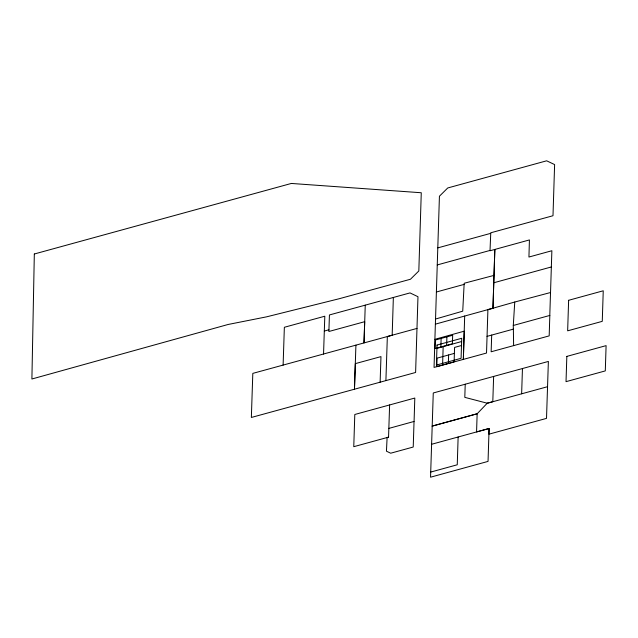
<?xml version="1.0" encoding="UTF-8"?>
<svg xmlns="http://www.w3.org/2000/svg" width="638" height="638" viewBox="0 0 638 638"><rect width="100%" height="100%" fill="white"/><g stroke="black" fill="none" stroke-linecap="round" stroke-linejoin="round"><path stroke-width="0.96" d="M434.933 339.288L434.047 367.416L486.523 353.045L487.91 309.582M464.679 316.049L463.347 359.393L464.225 331.178L434.893 339.328L439.43 196.217L447.756 187.963L546.654 160.808L554.613 164.58L552.994 215.732L490.758 232.79L490.016 250.766L529.42 239.936L528.934 257.034L551.87 250.734L549.789 315.475M440.866 346.96L441.129 338.435M442.589 365.072L443.163 346.633M446.632 345.373L446.903 336.848M448.355 363.485L448.618 354.967M487.871 309.621L492.959 308.226L494.841 249.434L492.959 308.226L435.379 324.152M283.113 365.119L284.357 327.278L324.806 316.217L323.546 354.05M365.255 305.155L364.003 342.957L364.705 321.688L328.881 331.489L329.431 314.949L410.011 292.914L417.97 296.71L415.609 372.472L251.356 417.459L252.808 373.382L417.013 328.411M355.916 345.134L354.465 389.212L355.318 363.636L380.966 356.61L380.128 382.194M385.902 380.599L387.346 336.545L392.171 335.213L393.359 297.467M414.038 421.487L413.225 447.031L390.687 453.211L386.445 451.194L387.106 437.572L388.55 437.174L389.619 404.947M493.637 376.428L492.799 401.701L487.241 403.216L477.144 413.791L476.57 431.942L489.091 428.497L488.046 461.402L430.546 477.192L433.266 392.976L548.377 361.435L546.511 418.384L488.915 434.183L489.091 428.497L431.591 444.279M458.132 436.99L457.255 464.783L430.714 472.072M465.222 384.22L464.799 397.354L487.241 403.216M491.683 335.062L491.148 351.777L549.182 335.883L549.828 315.435L513.287 325.476L513.335 329.176M521.637 393.79L522.458 368.533M435.555 319.032L462.733 311.169L464.177 283.264L494.003 275.393M513.287 325.476L514.754 302.029L550.53 292.523M492.959 308.226L514.754 302.029M436.934 348.356L461.617 341.529M437.804 247.879L490.726 233.341M437.253 264.937L490.04 250.431M436.4 291.997L464.137 284.389M493.748 282.778L551.336 266.963M324.319 331.05L328.945 329.782M461.489 345.517L454.575 347.415L454.12 361.906L436.823 366.659L437.086 358.133L454.384 353.38M388.829 428.409L414.078 421.447L414.804 398.048L354.792 414.485L353.763 446.688L388.59 437.134M487.201 403.264L547.524 386.708M432.205 426.088L477.184 413.743M432.165 426.128L477.144 413.791M487.017 336.37L513.375 329.136L513.614 345.636M34.324 253.996L31.9 379.004L228.101 324.479L266.501 316.855L339.288 298.712L410.465 279.245L418.823 270.975L421.271 192.748L291.335 183.449L34.324 253.996M435.363 340.022L435.1 348.539L452.398 343.786L452.669 335.269L435.363 340.022M437.038 345.062L436.408 365.08L461.091 358.301L461.721 338.276L437.038 345.062M566.831 356.395L566.026 381.66L605.295 370.901L606.1 345.636L566.831 356.395M568.625 300.299L567.653 330.827L602.264 321.345L603.245 290.792L568.625 300.299"/></g></svg>
